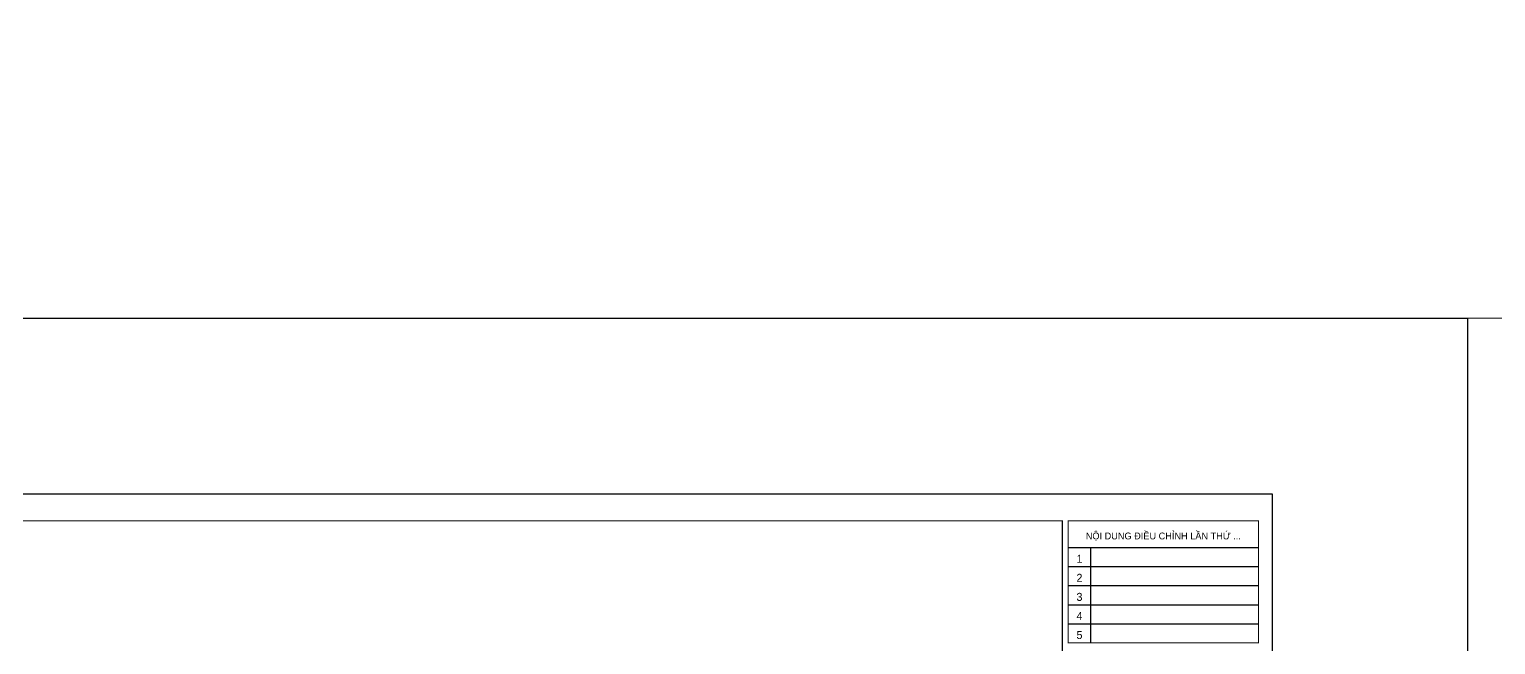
# Model space of a CAD drawing. Extents: x -1855204 to -1466800, y -1308584 to -996495.
# Drawn here: x -1540168 to -1502017, y -1060271 to -1044256 of the extents above; entities that cross this region are included whole.
import ezdxf
from ezdxf.enums import TextEntityAlignment as Align

# ---------------------------------------------------------------- set-up
doc = ezdxf.new("R2010")
doc.units = 0
doc.header["$LTSCALE"] = 150
doc.layers.get('Defpoints').update_dxf_attribs({"lineweight": 18})
for name, color, linetype, lineweight in [('05.Text', 253, 'Continuous', 18), ('11.Khung bo', 32, 'Continuous', 50), ('12.Khung', 36, 'Continuous', 25), ('KCVN-THAY', 7, 'Continuous', 25), ('LS-THAY', 7, 'Continuous', 20)]:
    doc.layers.add(name, color=color, linetype=linetype, lineweight=lineweight)
doc.styles.add('AVANT', font='')
doc.styles.add('VnAvantH', font='')
doc.styles.get('AVANT').set_extended_font_data('.VnAvant')
doc.styles.get('VnAvantH').set_extended_font_data('.VnAvantH')

# ---------------------------------------------------------------- blocks, each defined once
blk = doc.blocks.new('*U4')
at = {"layer": 'KCVN-THAY', "color": 140}
blk.add_lwpolyline([(214871.76, 86966.68), (215381.8, 86966.68), (215381.8, 86579.68), (214871.76, 86579.68)], close=True, dxfattribs=at)
blk = doc.blocks.new('100')
at = {"layer": '11.Khung bo', "const_width": 26.7}
for points in [[(1860913, -945240), (1860913, -916940), (1896063, -916940), (1896063, -945240)], [(1896213, -920140), (1896213, -916940), (1901213, -916940), (1901213, -920140)]]:
    blk.add_lwpolyline(points, close=True, dxfattribs=at)
at = {"layer": '12.Khung'}
for p, q in [((1896213, -917640), (1901213, -917640)), ((1896813, -920140), (1896813, -917640)), ((1896213, -918140), (1901213, -918140)), ((1896213, -918640), (1901213, -918640)), ((1896213, -919140), (1901213, -919140)), ((1896213, -919640), (1901213, -919640))]:
    blk.add_line(p, q, dxfattribs=at)
at = {"layer": '12.Khung', "color": 1}
blk.add_lwpolyline([(1901579, -945940), (1901579, -916240), (1859580, -916240), (1859580, -945940)], close=True, dxfattribs=at)
at = {"layer": '05.Text', "style": 'VnAvantH'}
blk.add_text('Néi dung ®iÒu chØnh lÇn thø ...', height=180, dxfattribs=at).set_placement((1898713, -917329), align=Align.MIDDLE)
at = {"layer": '05.Text', "style": 'AVANT'}
for s, p in [('1', (1896513, -918040)), ('2', (1896513, -918540)), ('3', (1896513, -919040)), ('4', (1896513, -919540)), ('5', (1896513, -920040))]:
    blk.add_text(s, height=210, dxfattribs=at).set_placement(p, align=Align.CENTER)

msp = doc.modelspace()

# ---------------------------------------------------------------- linework, layer by layer
at = {"layer": 'LS-THAY', "color": 140}
for points in [[(-1855203.7, -1013074.3), (-1466800.6, -1013073.8), (-1466800.6, -1051773.8), (-1855203.7, -1051773.8)], [(-1855203.6, -1051773.5), (-1466800.5, -1051773), (-1466800.3, -1102777.6), (-1855203.4, -1102778.1)]]:
    msp.add_lwpolyline(points, close=True, dxfattribs=at)

# ---------------------------------------------------------------- block references
at = {"layer": '05.Text', "xscale": 0.991454545641318, "yscale": 0.991454545641318, "zscale": 0.9914545456793755}
msp.add_blockref('100', (-3393151.6, -147944.3), dxfattribs=at)
at = {"layer": 'Defpoints', "xscale": 100, "yscale": 100, "zscale": 100}
msp.add_blockref('*U4', (-23040930.3, -9748442.1), dxfattribs=at)

doc.saveas('drawing.dxf')
